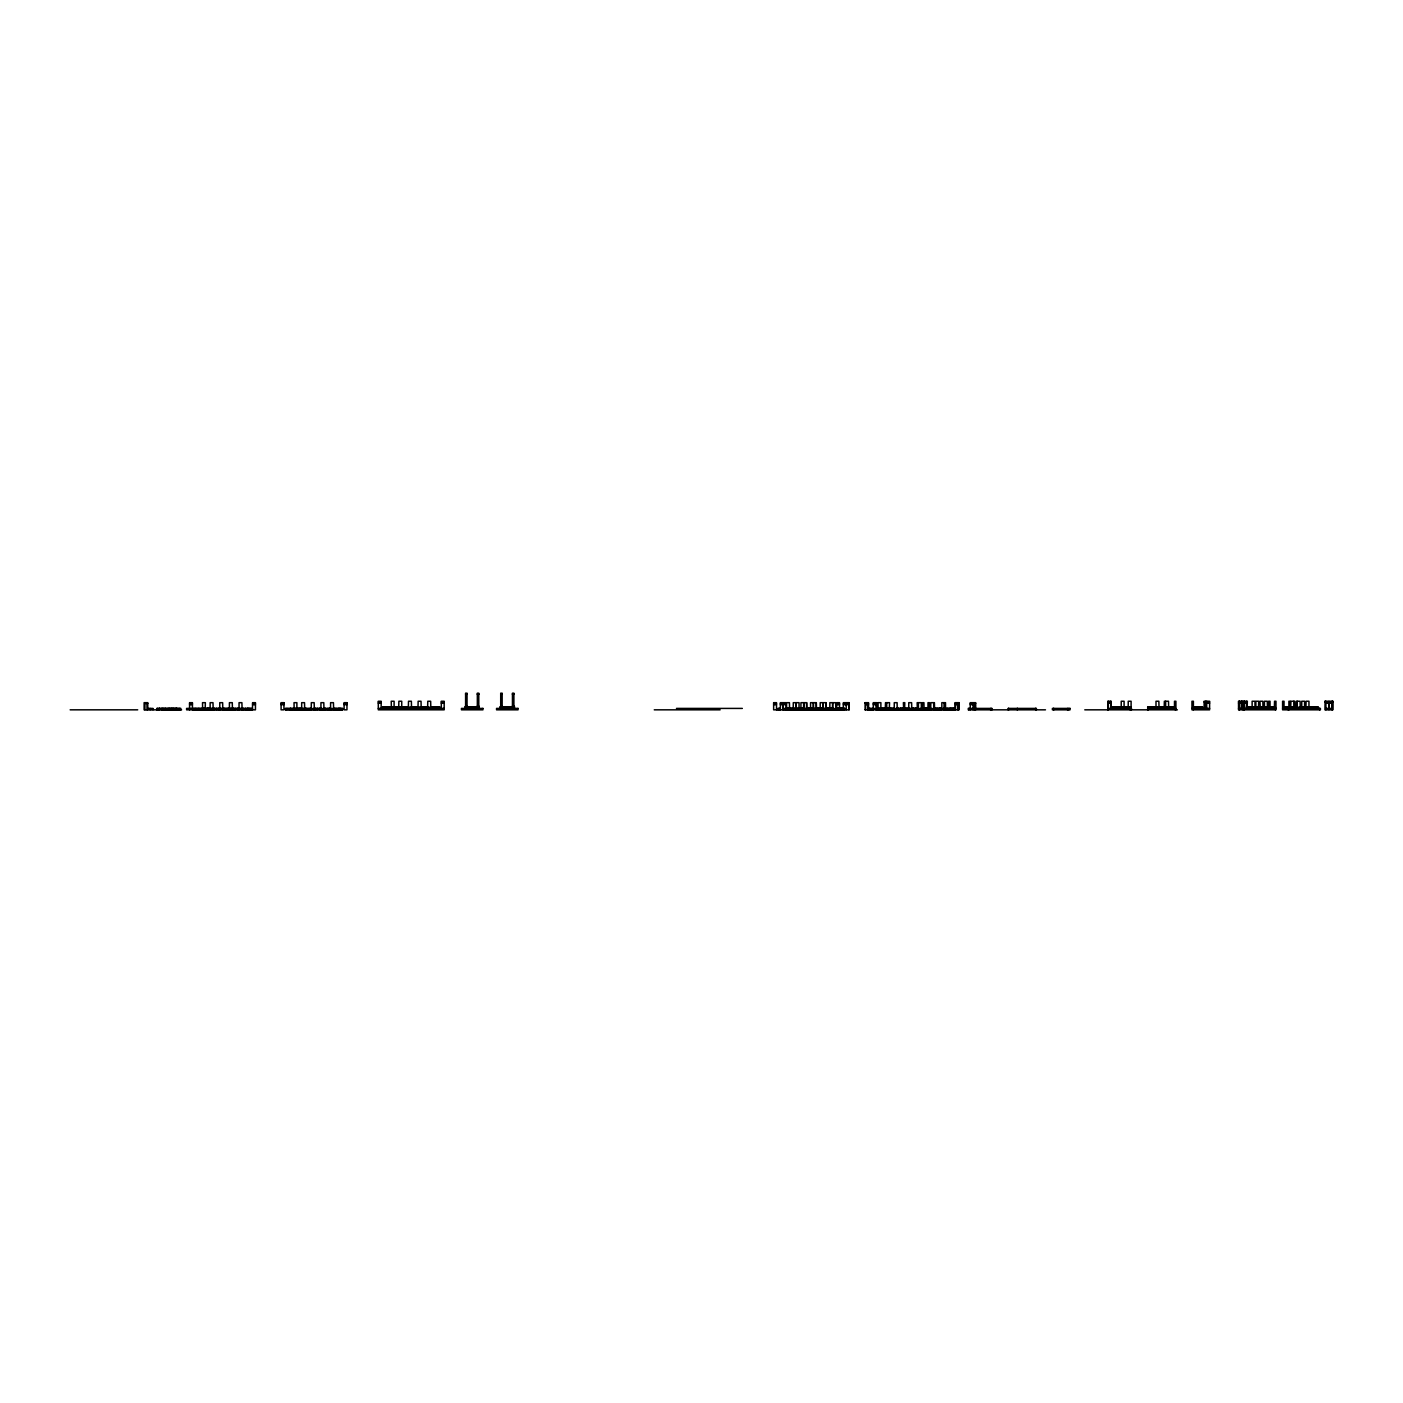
<?xml version="1.0" encoding="UTF-8"?>
<svg xmlns="http://www.w3.org/2000/svg" width="1403" height="1403" viewBox="0 0 1403 1403"><rect width="100%" height="100%" fill="white"/><g stroke="black" fill="none" stroke-linecap="round" stroke-linejoin="round"><path stroke-width="1.5" d="M204.417 709.83L204.417 708.41M205.364 709.83L205.364 708.41M206.907 708.41L206.907 709.83L207.083 708.41M465.603 693.959L467.041 693.959M477.353 693.959L478.774 693.959M500.713 693.959L502.151 693.959M512.463 693.959L513.884 693.959M465.603 694.239L467.041 694.239M477.353 694.239L478.774 694.239M500.713 694.239L502.151 694.239M512.463 694.239L513.884 694.239M1324.941 701.254L1328.781 701.254L1328.781 709.83L1324.941 709.83L1325.098 701.254M378.301 701.956L381.16 701.956M441.314 701.956L444.172 701.956M1107.809 701.956L1111.158 701.956M1204.125 701.956L1209.596 701.956M1238.533 701.956L1242.269 701.956M1242.935 701.956L1247.337 701.956M1324.941 701.956L1328.781 701.956M1329.15 701.956L1332.85 701.956M786.118 702.675L780.366 702.675L780.366 709.83M776.508 709.83L776.508 702.675L773.632 702.675L773.632 709.83L849.131 709.83L849.131 702.675L843.378 702.675L843.238 709.83M865.09 702.675L868.545 702.675L868.545 709.83M876.629 702.675L873.297 702.675L873.297 709.83M378.301 703.254L381.16 703.254M441.314 703.254L444.172 703.254M1107.809 703.254L1110.685 703.254M1206.545 703.254L1209.596 703.254M1238.533 703.254L1241.462 703.254M1242.935 703.254L1247.337 703.254M1325.905 703.254L1328.781 703.254M1329.15 703.254L1332.008 703.254M144.93 703.394L147.789 703.394M189.563 703.394L192.439 703.394M252.575 703.394L255.451 703.394M281.091 703.394L283.95 703.394M344.103 703.394L346.962 703.394M773.632 703.394L776.508 703.394M780.366 703.394L786.118 703.394M836.644 703.394L839.52 703.394M843.378 703.394L849.131 703.394M865.09 703.394L868.545 703.394M873.297 703.394L876.629 703.394M955.075 703.394L959.126 703.394M970.245 703.394L975.681 703.394M189.563 704.674L192.439 704.674M252.575 704.674L255.451 704.674M281.091 704.674L283.95 704.674M344.103 704.674L346.962 704.674M773.632 704.674L776.508 704.674M780.366 704.674L786.118 704.674M836.644 704.674L839.52 704.674M843.378 704.674L849.131 704.674M865.669 704.674L868.545 704.674M873.297 704.674L876.156 704.674M955.548 704.674L958.424 704.674M970.245 704.674L973.454 704.674M465.603 706.13L467.041 706.13M477.353 706.13L478.774 706.13M500.713 706.13L502.151 706.13M512.463 706.13L513.884 706.13M465.603 706.323L467.041 706.323M477.336 706.323L478.791 706.323M500.713 706.323L502.151 706.323M512.446 706.323L513.901 706.323M400.556 706.972L409.202 706.972L409.202 708.41M500.152 706.972L514.463 706.972M1129.362 706.972L1131.221 706.972M1157.756 706.972L1166.331 706.972L1166.331 708.41M1167.401 706.972L1175.205 706.972L1175.205 709.83M1243.917 706.972L1243.549 708.41M1246.355 706.972L1275.362 706.972L1275.362 709.83M382.668 707.41L384.527 707.41M395.348 707.41L392.98 707.971M395.856 707.41L397.978 707.41M404.748 707.41L402.626 707.41L404.748 707.971M407.624 707.41L405.485 707.971M414.394 707.41L412.289 707.971M417.252 707.41L415.13 707.971M424.039 707.41L421.935 707.971L422.969 707.41M426.898 707.41L424.776 707.971M433.667 707.41L431.58 707.971M436.543 707.41L434.404 707.41L436.543 707.971M437.929 707.41L439.788 707.41M1112.263 707.41L1114.526 707.41M1118.156 707.41L1120.366 707.41M1122.488 707.41L1127.556 707.41M1129.362 707.41L1131.221 707.41M1174.381 707.41L1168.103 707.971M1197.794 707.41L1194.374 707.971M1198.53 707.41L1202.599 707.41M1247.302 707.41L1251.266 707.971M1253.195 707.41L1256.597 707.41M1257.684 707.41L1261.279 707.41M1262.016 707.41L1265.348 707.41M1265.716 707.41L1273.784 707.41M1297.775 707.41L1285.043 707.971M1299.581 707.41L1307.421 707.41M1308.157 707.41L1314.786 707.41M1316.242 707.41L1318.101 707.41M382.668 707.971L384.527 707.971M389.297 707.971L390.385 707.41L388.561 707.971M395.856 707.971L397.978 707.971M416.2 707.971L417.235 707.971M432.071 707.971L433.667 707.971M437.929 707.971L439.788 707.971M1112.263 707.971L1114.526 707.971M1118.892 707.971L1119.98 707.41M1125.364 707.971L1127.486 707.971M1129.362 707.971L1131.221 707.971M1162.613 707.971L1164.718 707.41L1158.492 707.971M1170.453 707.971L1169.418 707.41M1197.794 707.971L1195.654 707.41M1198.53 707.971L1202.599 707.971M1247.302 707.971L1250.073 707.971M1254.843 707.971L1255.931 707.971M1262.016 707.971L1264.138 707.971M1268.786 707.971L1270.908 707.971M1288.989 707.971L1290.006 707.971M1294.215 707.971L1296.354 707.971M1301.002 707.971L1303.124 707.41M1310.314 707.971L1311.928 707.971M1314.786 707.971L1312.664 707.41M1316.242 707.971L1318.101 707.971M147.753 708.41L152.98 708.41L152.98 709.83M252.47 708.41L186.599 708.41L186.599 709.83L255.451 709.83L255.451 702.675L252.575 702.675L252.47 709.83M294.192 708.41L302.522 708.41M303.662 708.41L311.992 708.41L311.992 709.83M378.301 708.41L444.172 708.41M676.474 708.41L742.345 708.41M784.733 708.41L804.673 708.41M805.41 708.41L824.701 708.41M825.139 708.41L833.417 708.41M869.457 708.41L871.403 708.41L871.333 709.83M874.367 708.41L872.263 708.41L872.333 709.83M876.156 708.41L877.612 708.41L877.541 709.83M878.05 708.41L894.553 708.41L894.553 709.83M910.582 708.41L919.088 708.41L919.088 709.83M1107.809 708.41L1131.484 708.41L1131.484 709.83M1147.707 708.41L1175.907 708.41M1191.954 708.41L1209.596 708.41M1238.533 708.41L1275.976 708.41M1282.588 708.41L1320.398 708.41L1320.398 709.83L1282.588 709.83L1282.588 701.254L1284.026 701.254L1284.026 708.41M1325.905 708.41L1328.781 708.41M1329.15 708.41L1332.008 708.41M157.259 708.831L158.293 708.831L157.259 709.409M163.765 708.831L160.345 708.831L163.765 709.409M176.392 708.831L170.956 708.831L176.392 709.409M193.93 708.831L195.789 708.831M204.242 708.831L206.609 708.831M207.118 708.831L209.24 708.831L207.118 709.409M213.887 708.831L216.009 708.831L213.887 709.409M216.746 708.831L218.886 708.831L216.746 709.409M223.533 708.831L225.655 708.831L223.533 709.409M226.392 708.831L228.531 708.831L226.392 709.409M233.179 708.831L235.301 708.831L233.179 709.409M236.037 708.831L238.159 708.831L236.037 709.409M245.683 708.831L247.805 708.831L245.683 709.409M249.19 708.831L251.067 708.831M285.458 708.831L287.317 708.831M295.77 708.831L298.137 708.831M305.416 708.831L307.538 708.831L305.416 709.409M315.044 708.831L317.183 708.831L315.044 709.409M324.689 708.831L326.829 708.831L324.689 709.409M337.194 708.831L339.333 708.831L337.194 709.409M340.719 708.831L342.578 708.831M777.999 708.831L779.875 708.831M784.733 708.831L786.592 708.831M787.486 708.831L796.658 708.831M797.921 708.831L800.289 708.831M800.675 708.831L802.919 708.831M807.444 708.831L809.724 708.831M810.303 708.831L812.565 708.831M817.09 708.831L819.37 708.831M819.948 708.831L822.228 708.831M826.735 708.831L829.015 708.831M829.594 708.831L831.839 708.831M836.363 708.831L838.626 708.831M839.24 708.831L841.853 708.831M842.747 708.831L844.746 708.831M869.457 708.831L871.403 708.831M876.156 708.831L877.243 708.831M878.05 708.831L882.487 708.831M883.224 708.831L885.837 708.831M887.976 708.831L893.325 708.831M897.622 708.831L900.13 708.831M900.48 708.831L907.899 708.831M911.284 708.831L917.509 708.831M920.929 708.831L930.663 708.831M934.591 708.831L940.904 708.831M944.938 708.831L950.305 708.831M951.971 708.831L954.741 708.831M193.93 709.409L195.789 709.409M204.242 709.409L206.609 709.409M210.643 709.409L212.502 709.409M229.917 709.409L231.776 709.409M249.19 709.409L251.067 709.409M285.458 709.409L287.317 709.409M295.77 709.409L298.137 709.409M302.154 709.409L304.013 709.409M321.445 709.409L323.304 709.409M340.719 709.409L342.578 709.409M777.999 709.409L779.875 709.409M783.891 709.409L786.592 709.409M787.486 709.409L797.413 709.409M797.798 709.409L800.289 709.409M800.675 709.409L803.288 709.409M804.182 709.409L806.813 709.409M807.444 709.409L809.724 709.409M810.303 709.409L812.6 709.409M813.986 709.409L816.458 709.409M817.09 709.409L819.37 709.409M819.948 709.409L822.579 709.409M823.473 709.409L826.104 709.409M826.735 709.409L829.015 709.409M829.594 709.409L831.874 709.409M833.277 709.409L835.732 709.409M836.363 709.409L838.626 709.409M839.24 709.409L841.853 709.409M842.747 709.409L844.746 709.409M869.457 709.409L871.403 709.409M875.349 709.409L877.243 709.409M878.05 709.409L882.487 709.409M883.224 709.409L885.837 709.409M886.17 709.409L893.325 709.409M894.833 709.409L896.692 709.409M897.622 709.409L900.13 709.409M900.48 709.409L907.864 708.831M911.284 709.409L917.509 709.409M918.947 709.409L930.663 709.409M932.679 709.409L940.904 709.409M944.938 709.409L950.305 709.409M951.971 709.409L954.741 709.409M70.15 709.83L137.704 709.83M181.583 709.83L144.123 709.83L144.123 702.675L147.789 702.675L147.753 709.83M294.016 709.83L342.578 709.83L342.578 708.41L332.757 708.41L332.757 709.83M654.254 709.83L720.125 709.83M865.09 709.83L959.126 709.83L959.126 702.675L955.075 702.675L955.075 709.83M1045.481 709.83L968.28 709.83L968.28 708.41L991.956 708.41L991.956 709.83M1084.782 709.83L1177.38 709.83M1332.464 701.254L1332.464 709.83M1332.008 701.254L1332.008 709.83M1325.905 701.254L1325.905 709.83M1319.627 708.41L1319.627 709.83M1319.557 708.41L1319.557 709.83M1318.101 708.41L1318.101 706.972L1299.424 706.972L1299.424 708.41M1317.75 706.972L1317.68 708.41M1316.593 706.972L1316.54 708.41M1316.365 706.972L1316.242 708.41M1315.365 706.972L1315.488 708.41M1315.19 706.972L1315.19 708.41M1314.629 706.972L1314.699 708.41M1314.19 706.972L1314.067 708.41M1313.752 706.972L1313.874 708.41M1313.401 706.972L1313.173 708.41M1312.454 708.41L1312.331 706.972L1312.243 708.41M1311.893 706.972L1311.893 708.41M1310.876 706.972L1310.981 708.41M1310.7 706.972L1310.683 708.41M1310.349 706.972L1310.349 708.41M1310.121 706.972L1310.121 708.41M1309.683 706.972L1309.683 708.41L1309.473 706.972M1309.087 706.972L1309.209 708.41M1308.964 708.41L1308.964 701.254L1306.105 701.254L1305.877 708.41L1305.597 706.972M1308.21 706.972L1308.21 708.41M1307.561 706.972L1307.561 708.41M1306.719 706.972L1306.702 708.41M1306.193 706.972L1306.386 708.41M1305.527 706.972L1305.386 708.41M1305.088 706.972L1305.264 708.41M1304.895 706.972L1304.702 708.41M1304.544 708.41L1304.615 701.254L1301.756 701.254L1301.721 708.41M1304.246 706.972L1304.246 708.41M1303.703 706.972L1303.65 708.41M1303.475 706.972L1303.475 708.41M1302.738 706.972L1302.738 708.41M1302.633 706.972L1302.493 708.41M1302.212 706.972L1302.212 708.41M1301.896 706.972L1301.896 708.41M1301.247 706.972L1301.247 708.41M1301.055 706.972L1301.037 708.41M1300.599 706.972L1300.739 708.41M1300.3 706.972L1300.371 708.41M1300.283 708.41L1300.107 701.254L1296.39 701.254L1296.232 708.41M1299.915 706.972L1299.915 708.41M1297.933 708.41L1297.933 706.972L1283.464 706.972L1283.464 708.41M1297.231 701.254L1297.231 708.41M1296.968 706.972L1297.021 708.41M1296.74 706.972L1296.74 708.41M1296.021 706.972L1296.021 708.41M1295.618 706.972L1295.811 708.41M1295.355 706.972L1295.407 708.41L1295.25 706.972M1294.934 708.41L1294.759 701.254L1290.935 701.254L1290.672 708.41M1294.478 706.972L1294.478 708.41M1294.285 706.972L1294.303 708.41M1293.882 706.972L1294.004 708.41M1293.794 701.254L1293.829 708.41M1292.251 706.972L1292.251 708.41M1292.075 706.972L1291.953 708.41M1291.619 706.972L1291.619 708.41M1291.409 706.972L1291.514 708.41M1291.111 706.972L1291.234 708.41M1290.637 706.972L1290.444 708.41M1290.111 708.41L1290.322 701.254L1288.901 701.254L1288.901 709.83M1289.445 706.972L1289.322 708.41L1288.936 706.972M1288.533 706.972L1288.533 708.41M1288.059 708.41L1288.112 709.83M1286.902 708.41L1286.902 706.972L1286.604 708.41M1286.165 706.972L1286.165 708.41M1285.832 706.972L1285.832 708.41M1285.411 706.972L1285.622 708.41M1285.201 706.972L1285.201 708.41M1284.657 706.972L1284.657 708.41M1284.429 706.972L1284.464 708.41M1274.748 706.972L1274.748 708.41M1274.362 708.41L1274.538 701.254L1275.976 701.254L1275.976 709.83L1238.533 709.83L1238.533 701.254L1242.269 701.254L1242.269 708.41M1274.17 706.972L1274.187 708.41M1273.871 708.41L1273.749 706.972L1273.626 708.41M1273.187 706.972L1273.187 708.41M1273.065 706.972L1272.872 708.41M1272.574 706.972L1272.644 708.41M1272.258 706.972L1272.433 708.41M1271.451 706.972L1271.451 708.41M1271.258 706.972L1271.118 708.41M1270.837 706.972L1270.837 708.41M1270.697 706.972L1270.644 708.41M1270.294 706.972L1270.294 708.41M1270.031 708.41L1270.031 701.254L1268.61 701.254L1268.558 708.41M1269.785 706.972L1269.697 708.41M1269.382 706.972L1269.505 708.41M1269.119 706.972L1269.084 708.41M1268.891 706.972L1268.943 708.41M1268.382 706.972L1268.33 708.41M1268.084 706.972L1267.996 708.41M1267.786 706.972L1267.821 708.41M1267.418 708.41L1267.277 701.254L1264.419 701.254L1264.454 708.41M1267.119 706.972L1267.207 708.41M1266.944 706.972L1266.944 708.41M1266.593 706.972L1266.593 708.41M1266.243 706.972L1266.383 708.41M1265.716 706.972L1265.716 708.41M1264.84 706.972L1264.734 708.41M1264.313 706.972L1264.313 708.41M1263.91 706.972L1263.98 708.41M1263.665 706.972L1263.752 708.41M1263.244 706.972L1263.244 708.41M1263.016 706.972L1263.016 708.41L1262.84 701.254L1259.964 701.254L1260.262 708.41L1260.28 706.972M1262.454 706.972L1262.454 708.41M1262.121 706.972L1262.262 708.41M1261.806 706.972L1261.806 708.41M1261.665 706.972L1261.49 708.41L1261.279 706.972M1261.034 706.972L1261.034 708.41M1259.789 706.972L1259.736 708.41M1259.631 706.972L1259.438 708.41L1259.315 706.972M1258.912 706.972L1258.965 708.41M1258.438 706.972L1258.438 708.41L1258.737 701.254L1255.878 701.254L1255.878 708.41L1255.738 706.972M1258.14 706.972L1257.947 708.41L1257.86 706.972M1257.562 706.972L1257.562 708.41M1256.948 706.972L1256.948 708.41M1256.281 706.972L1256.281 708.41M1255.352 706.972L1255.387 708.41M1255.194 706.972L1255.194 708.41M1254.984 708.41L1254.984 701.254L1252.125 701.254L1252.142 708.41M1254.457 706.972L1254.685 708.41M1254.264 708.41L1254.247 706.972L1254.124 708.41M1253.808 706.972L1253.808 708.41M1253.493 706.972L1253.37 708.41M1253.054 706.972L1253.054 708.41M1252.721 706.972L1252.897 708.41M1252.511 706.972L1252.633 708.41M1251.967 706.972L1251.967 708.41M1251.581 706.972L1251.634 708.41M1250.915 706.972L1251.002 708.41M1250.669 706.972L1250.687 708.41M1250.108 706.972L1250.073 708.41M1249.722 706.972L1249.722 708.41M1248.582 706.972L1248.81 708.41M1248.389 706.972L1248.424 708.41M1248.214 706.972L1248.214 708.41M1247.67 706.972L1247.67 708.41M1247.144 708.41L1247.337 701.254L1242.935 701.254L1242.935 709.83M1246.916 706.972L1246.916 708.41M1246.706 701.254L1246.565 708.41M1244.461 701.254L1244.461 709.83M1243.847 701.254L1243.847 709.83M1242.058 701.254L1242.058 708.41M1241.392 701.254L1241.392 708.41M1239.41 701.254L1239.41 709.83M1239.182 701.254L1239.182 709.83M1206.72 701.254L1206.72 708.41M1205.423 701.254L1205.423 708.41M1204.125 708.41L1204.125 701.254L1209.596 701.254L1209.596 709.83L1191.954 709.83L1191.954 701.254L1193.392 701.254L1193.392 708.41M1202.599 708.41L1202.599 706.972L1193.111 706.972L1193.251 709.83M1202.248 706.972L1202.231 708.41M1201.354 706.972L1201.249 708.41M1201.108 706.972L1201.056 708.41M1200.74 706.972L1200.74 708.41M1200.494 706.972L1200.494 708.41M1199.758 706.972L1199.758 708.41M1199.197 706.972L1199.197 708.41M1198.32 706.972L1198.32 708.41M1196.829 706.972L1196.829 708.41M1196.566 706.972L1196.566 708.41M1196.391 706.972L1196.25 708.41M1195.268 706.972L1195.268 708.41L1194.953 706.972M1194.076 706.972L1193.971 708.41L1193.883 706.972M1175.907 709.83L1175.907 701.254L1174.486 701.254L1174.486 708.41L1174.785 706.972M1174.977 706.972L1175.1 708.41M1174.065 706.972L1174.065 708.41M1173.802 706.972L1173.802 708.41M1173.504 706.972L1173.487 708.41M1172.943 706.972L1172.943 708.41M1172.505 706.972L1172.382 708.41M1172.189 706.972L1172.049 708.41L1171.873 706.972M1171.207 706.972L1171.207 708.41M1170.576 706.972L1170.628 708.41M1170.435 708.41L1170.295 706.972L1169.997 708.41M1168.997 706.972L1168.997 708.41M1168.681 708.41L1168.506 701.254L1164.35 701.254L1164.174 708.41M1168.261 706.972L1168.261 708.41M1167.822 706.972L1167.822 708.41M1165.647 701.254L1165.647 708.41M1165.332 706.972L1165.455 708.41M1165.139 706.972L1165.034 708.41M1164.595 706.972L1164.595 708.41M1163.859 706.972L1163.841 708.41M1163.297 706.972L1163.297 708.41M1162.736 706.972L1162.859 708.41M1162.403 706.972L1162.561 708.41M1162.28 706.972L1162.228 708.41M1161.509 706.972L1161.509 708.41M1160.982 706.972L1160.947 708.41M1160.807 706.972L1160.649 708.41M1160.351 706.972L1160.474 708.41M1159.913 706.972L1159.913 708.41M1159.194 706.972L1159.159 708.41M1159.053 708.41L1158.86 701.254L1156.002 701.254L1156.002 708.41M1158.615 706.972L1158.65 708.41M1158.176 706.972L1158.176 708.41M1156.686 708.41L1156.686 706.972L1147.707 706.972L1147.707 709.83M1155.686 706.972L1155.809 708.41M1155.406 706.972L1155.493 708.41M1155.09 707.971L1148.847 707.971L1152.196 707.41M1154.774 706.972L1154.774 708.41M1154.529 706.972L1154.529 708.41M1154.388 706.972L1154.213 708.41M1153.669 706.972L1153.669 708.41M1153.091 706.972L1153.231 708.41M1152.915 706.972L1152.775 708.41M1152.582 706.972L1152.635 708.41M1151.916 706.972L1151.916 708.41M1151.302 706.972L1151.302 708.41M1151.021 706.972L1151.161 708.41M1150.828 706.972L1150.828 708.41M1150.267 706.972L1150.267 708.41M1149.531 706.972L1149.548 708.41M1149.408 706.972L1149.408 708.41M1148.987 706.972L1148.987 708.41M1148.426 706.972L1148.531 708.41M1148.233 706.972L1148.268 709.83M1147.987 708.41L1147.987 709.83M1131.099 709.83L1131.099 701.254L1128.24 701.254L1128.187 708.41M1130.853 706.972L1130.853 708.41M1130.643 706.972L1130.643 708.41M1130.011 708.41L1130.011 709.83M1129.064 708.41L1129.064 706.972L1115.069 706.972L1115.069 708.41M1127.872 706.972L1127.959 708.41M1127.468 706.972L1127.468 708.41M1126.89 706.972L1126.89 708.41M1126.574 706.972L1126.556 708.41M1126.171 706.972L1126.381 708.41M1125.995 706.972L1125.802 708.41M1125.627 706.972L1125.627 708.41M1125.416 706.972L1125.241 708.41L1125.013 706.972M1124.838 706.972L1124.925 708.41M1124.084 708.41L1124.084 701.254L1121.225 701.254L1121.225 708.41M1123.698 706.972L1123.487 708.41L1123.172 706.972M1123.137 706.972L1123.084 708.41M1122.646 706.972L1122.768 708.41M1122.19 706.972L1122.102 708.41M1121.909 706.972L1121.997 708.41M1120.909 706.972L1120.997 708.41M1120.734 706.972L1120.734 708.41M1120.348 706.972L1120.348 708.41M1119.804 706.972L1119.804 708.41M1119.419 706.972L1119.419 708.41M1118.244 706.972L1118.244 708.41M1118.068 706.972L1118.068 708.41M1117.858 706.972L1117.682 708.41L1117.49 706.972M1117.314 706.972L1117.104 708.41M1116.928 706.972L1116.928 708.41M1116.016 706.972L1116.016 708.41M1115.631 706.972L1115.631 708.41M1115.455 706.972L1115.455 708.41M1114.526 708.41L1114.526 706.972L1112.263 706.972L1112.263 708.41M1114.157 706.972L1114.14 708.41M1113.772 706.972L1113.772 708.41M1113.017 706.972L1113.017 708.41M1112.649 706.972L1112.649 708.41M1112.632 706.972L1112.632 708.41M1111.158 708.41L1111.158 701.254L1107.809 701.254L1107.809 709.83M1110.685 701.254L1110.685 708.41M1108.282 701.254L1108.282 709.83M1068.753 708.41L1068.753 709.83M1067.455 708.41L1067.455 709.83M1053.723 708.41L1053.723 709.83M1053.583 708.41L1053.583 709.83M1036.379 709.83L1036.379 708.41L1008.161 708.41L1008.161 709.83M1035.8 708.41L1035.8 709.83M1035.66 708.41L1035.66 709.83M1017.508 708.41L1017.473 709.83M1017.175 708.41L1017.263 709.83M1008.739 708.41L1008.739 709.83M1008.441 708.41L1008.441 709.83M991.57 708.41L991.57 709.83M990.465 708.41L990.465 709.83M975.681 709.83L975.681 702.675L970.245 702.675L970.245 709.83M974.559 702.675L974.559 709.83M973.103 702.675L973.103 709.83M968.754 708.41L968.754 709.83M958.424 702.675L958.424 709.83M957.933 702.675L957.933 709.83M955.548 702.675L955.548 709.83M954.741 709.83L954.741 708.41L943.36 708.41L943.36 709.83M954.391 708.41L954.391 709.83M953.83 708.41L953.83 709.83M953.479 708.41L953.479 709.83M953.233 708.41L953.233 709.83M952.883 708.41L952.83 709.83M952.321 708.41L952.321 709.83M951.971 708.41L951.971 709.83M951.883 708.41L951.69 709.83M951.339 708.41L951.515 709.83M950.883 708.41L951.006 709.83M950.532 708.41L950.638 709.83M950.34 708.41L950.147 709.83M949.778 708.41L949.778 709.83M949.34 708.41L949.393 709.83M948.972 708.41L949.217 709.83M948.06 708.41L948.06 709.83M947.779 708.41L947.639 709.83M947.411 708.41L947.288 709.83M946.096 708.41L946.201 709.83M945.903 708.41L946.025 709.83M945.534 709.83L945.517 702.675L941.834 702.675L941.869 709.83L941.957 708.41L933.013 708.41L933.013 709.83M945.184 708.41L945.184 709.83M944.92 708.41L944.903 709.83M944.693 702.675L944.587 709.83L944.359 708.41M944.096 702.675L944.237 709.83M943.728 708.41L943.728 709.83M941.325 708.41L941.167 709.83L940.887 708.41M940.694 708.41L940.694 709.83M940.291 708.41L940.291 709.83L939.992 708.41M939.694 708.41L939.694 709.83M939.431 708.41L939.572 709.83M938.993 708.41L938.87 709.83M938.677 708.41L938.467 709.83M937.958 708.41L937.958 709.83M937.642 708.41L937.783 709.83M937.064 708.41L937.064 709.83M936.923 708.41L936.923 709.83M936.204 708.41L936.204 709.83M936.099 708.41L935.889 709.83M935.45 708.41L935.503 709.83M935.187 708.41L935.187 709.83M934.714 708.41L934.907 709.83M934.591 709.83L934.416 702.675L930.838 702.675L930.645 709.83L930.505 708.41M934.188 709.83L934.188 708.41L933.889 709.83M933.696 702.675L933.714 709.83M931.522 709.83L931.522 708.41L920.526 708.41L920.578 709.83M930.066 708.41L930.066 709.83M929.926 708.41L929.786 709.83M929.452 709.83L929.452 702.675L928.014 702.675L927.962 709.83M929.224 708.41L929.347 709.83M929.049 708.41L929.049 709.83M928.768 708.41L928.768 709.83M928.312 708.41L928.312 709.83M927.857 708.41L927.734 709.83M927.418 708.41L927.471 709.83M927.295 708.41L927.295 709.83M926.997 708.41L926.997 709.83M926.506 708.41L926.559 709.83M926.243 708.41L926.313 709.83M925.91 708.41L925.91 709.83M925.822 708.41L925.857 709.83M925.331 708.41L925.542 709.83M925.191 708.41L925.103 709.83M924.244 708.41L924.367 709.83M924.086 709.83L923.928 702.675L922.49 702.675L922.367 709.83M923.577 708.41L923.577 709.83M923.437 708.41L923.402 709.83M923.069 708.41L923.069 709.83M922.876 708.41L922.753 709.83M921.455 709.83L921.262 702.675L917.159 702.675L917.352 709.83L917.404 708.41M921.087 708.41L921.087 709.83M918.404 702.675L918.404 709.83L918.106 708.41M917.895 708.41L917.86 709.83M916.983 709.83L916.86 708.41L916.597 709.83M916.124 708.41L916.124 709.83M915.685 708.41L915.685 709.83M915.37 708.41L915.545 709.83M915.177 708.41L915.177 709.83M914.984 708.41L915.037 709.83M913.932 708.41L913.932 709.83M913.809 708.41L913.756 709.83M913.423 708.41L913.423 709.83M913.248 708.41L913.107 709.83M912.669 708.41L912.669 709.83M912.178 708.41L912.178 709.83M911.88 708.41L912.003 709.83M911.81 709.83L911.617 702.675L908.758 702.675L908.758 709.83L908.46 708.41M911.441 708.41L911.441 709.83M910.933 708.41L910.933 709.83M909.705 708.41L909.705 709.83M909.442 709.83L909.442 708.41L895.851 708.41L896.026 709.83M908.215 708.41L908.215 709.83M907.706 708.41L907.706 709.83M907.338 708.41L907.267 709.83M907.04 708.41L907.04 709.83M906.478 708.41L906.478 709.83M906.04 708.41L906.04 709.83M905.917 708.41L905.724 709.83M904.584 709.83L904.795 702.675L903.374 702.675L903.707 709.83M904.304 708.41L904.304 709.83M904.163 708.41L904.163 709.83M903.023 708.41L903.006 709.83M902.55 708.41L902.55 709.83M902.269 708.41L902.41 709.83M902.094 708.41L902.094 709.83M901.883 708.41L901.708 709.83M901.252 708.41L901.235 709.83M900.936 708.41L900.936 709.83M900.603 708.41L900.516 709.83M900.34 708.41L900.27 709.83M900.095 708.41L900.13 709.83M898.902 708.41L898.727 709.83M898.516 708.41L898.516 709.83M898.341 708.41L898.201 709.83M897.762 708.41L897.604 709.83M897.289 708.41L897.411 709.83M897.218 709.83L897.113 702.675L894.255 702.675L894.255 709.83M896.692 708.41L896.692 709.83M893.746 708.41L893.746 709.83L893.553 708.41M893.36 708.41L893.36 709.83M892.378 708.41L892.378 709.83M892.22 708.41L892.238 709.83M891.764 708.41L891.957 709.83M891.273 708.41L891.203 709.83M891.01 708.41L890.887 709.83M890.624 708.41L890.624 709.83M890.484 708.41L890.484 709.83M889.081 708.41L889.274 709.83L889.555 702.675L885.503 702.675L885.275 709.83L885.188 708.41M888.871 708.41L888.958 709.83M888.537 708.41L888.52 709.83M887.959 708.41L888.134 709.83M887.661 708.41L887.766 709.83M887.38 708.41L887.573 709.83M887.257 708.41L887.257 709.83M886.924 708.41L886.784 709.83L886.696 702.675M886.205 708.41L886.398 709.83M885.942 708.41L886.047 709.83M885.731 708.41L885.749 709.83M884.732 708.41L884.749 709.83M884.627 708.41L884.627 709.83M883.644 708.41L883.539 709.83L883.469 708.41M882.961 708.41L882.961 709.83M882.873 708.41L882.785 709.83M882.434 708.41L882.61 709.83M882.189 708.41L882.189 709.83M881.487 708.41L881.487 709.83L881.259 708.41M880.751 708.41L880.838 709.83L880.891 702.675L878.032 702.675L878.12 709.83M880.505 708.41L880.505 709.83M879.628 708.41L879.628 709.83M879.26 708.41L879.137 709.83M878.769 708.41L878.769 709.83M878.488 708.41L878.401 709.83M876.542 702.675L876.612 709.83M876.156 702.675L876.156 709.83M872.824 708.41L872.894 709.83M871.035 708.41L870.965 709.83M869.895 708.41L869.825 709.83M869.544 708.41L869.457 709.83M868.036 702.675L868.036 709.83M867.966 702.675L867.966 709.83M865.669 702.675L865.669 709.83M865.177 702.675L865.177 709.83M849.008 702.675L849.008 709.83M846.132 702.675L846.237 709.83M844.746 709.83L844.746 708.41L834.908 708.41L834.908 709.83M844.378 708.41L844.378 709.83M844.255 708.41L844.255 709.83M843.115 708.41L843.115 709.83M842.747 708.41L842.747 709.83M842.081 708.41L842.063 709.83M841.853 708.41L841.888 709.83M841.502 708.41L841.502 709.83M841.326 708.41L841.326 709.83M840.888 708.41L840.888 709.83M840.765 708.41L840.643 709.83M840.362 708.41L840.45 709.83M839.994 708.41L840.187 709.83M839.52 709.83L839.52 702.675L836.644 702.675L836.644 709.83M839.152 708.41L839.31 709.83M838.959 708.41L838.836 709.83M838.696 708.41L838.696 709.83M838.45 708.41L838.45 709.83M838.012 708.41L838.012 709.83M837.872 708.41L837.696 709.83M837.398 708.41L837.398 709.83M837.1 708.41L837.223 709.83M836.96 708.41L836.96 709.83M836.276 708.41L836.276 709.83M836.083 708.41L835.978 709.83L835.609 702.675L829.857 702.675L829.857 709.83M833.294 708.41L833.417 709.83M832.733 702.675L832.733 709.83M832.61 702.675L832.435 709.83M832.312 708.41L832.242 709.83M832.032 708.41L832.032 709.83M831.681 708.41L831.681 709.83M831.242 708.41L831.242 709.83M830.997 708.41L831.12 709.83M830.822 708.41L830.822 709.83M830.541 708.41L830.541 709.83M829.559 708.41L829.664 709.83M829.243 708.41L829.226 709.83M829.068 708.41L829.068 709.83M828.805 708.41L828.805 709.83M828.366 708.41L828.366 709.83M828.051 708.41L828.051 709.83M827.752 708.41L827.788 709.83M827.63 708.41L827.612 709.83M827.314 708.41L827.314 709.83M826.876 708.41L827.016 709.83M826.63 708.41L826.63 709.83M826.49 708.41L826.332 709.83L825.964 702.675L820.211 702.675L820.211 709.83M825.841 702.675L825.841 709.83M825.28 708.41L825.28 709.83M823.947 708.41L823.947 709.83M823.596 708.41L823.824 709.83M823.473 708.41L823.386 709.83M823.087 702.675L823.263 709.83M822.965 702.675L822.789 709.83M822.667 708.41L822.596 709.83M822.386 708.41L822.386 709.83M821.93 708.41L822.053 709.83M821.614 708.41L821.614 709.83M821.351 708.41L821.334 709.83M821.071 708.41L821.176 709.83M820.72 708.41L820.895 709.83M819.896 708.41L819.896 709.83M819.685 708.41L819.738 709.83M819.422 708.41L819.422 709.83M819.159 708.41L819.159 709.83M818.721 708.41L818.721 709.83M818.423 708.41L818.423 709.83M818.107 708.41L818.142 709.83M817.809 708.41L817.844 709.83M817.686 708.41L817.686 709.83M817.247 708.41L817.247 709.83M816.844 708.41L816.984 709.83M816.616 708.41L816.809 709.83M816.493 709.83L816.353 702.675L810.566 702.675L810.566 709.83M816.195 702.675L816.195 709.83M815.844 708.41L815.844 709.83M815.634 708.41L815.634 709.83M814.021 708.41L814.143 709.83M813.74 708.41L813.74 709.83M813.442 702.675L813.617 709.83M813.337 702.675L813.144 709.83M812.968 708.41L812.951 709.83M812.74 708.41L812.74 709.83M812.407 708.41L812.284 709.83M811.969 708.41L811.969 709.83M811.706 708.41L811.846 709.83M811.53 708.41L811.53 709.83M811.267 708.41L811.267 709.83M810.268 708.41L810.268 709.83M810.092 708.41L809.917 709.83M809.777 708.41L809.777 709.83M809.531 708.41L809.531 709.83M809.093 708.41L809.093 709.83M808.952 708.41L808.777 709.83M808.479 708.41L808.479 709.83M808.163 708.41L808.356 709.83M808.04 708.41L808.04 709.83M807.602 708.41L807.725 709.83M806.865 709.83L806.707 702.675L800.938 702.675L800.938 709.83M806.55 702.675L806.55 709.83M804.287 708.41L804.55 709.83M804.182 708.41L804.094 709.83M803.814 702.675L803.972 709.83M803.691 702.675L803.516 709.83M803.375 708.41L803.2 709.83M803.112 708.41L803.112 709.83M802.691 708.41L802.814 709.83M802.323 708.41L802.323 709.83M802.025 708.41L802.2 709.83M801.885 708.41L801.797 709.83M801.622 708.41L801.516 709.83M801.341 708.41L801.218 709.83M800.639 708.41L800.745 709.83M800.324 708.41L800.324 709.83M800.131 708.41L799.92 709.83M799.447 708.41L799.324 709.83M799.044 709.83L799.044 702.675L793.291 702.675L793.204 709.83L793.081 708.41M798.833 708.41L798.833 709.83M798.658 708.41L798.517 709.83M798.079 708.41L798.097 709.83M797.535 708.41L797.342 709.83L797.22 708.41M796.185 702.675L796.343 709.83M796.062 702.675L795.957 709.83M795.554 708.41L795.641 709.83M795.22 708.41L795.22 709.83M795.203 708.41L795.203 709.83M794.642 709.83L794.764 708.41L794.466 709.83M794.344 708.41L794.344 709.83M793.467 708.41L793.467 709.83M792.8 708.41L792.8 709.83M792.449 708.41L792.327 709.83L792.151 708.41M791.906 708.41L791.73 709.83M791.152 708.41L791.152 709.83M790.976 708.41L790.854 709.83M790.661 708.41L790.661 709.83M790.275 708.41L790.275 709.83M790.152 708.41L790.152 709.83M789.573 709.83L789.433 702.675L786.574 702.675L786.592 709.83M789.345 708.41L789.117 709.83M789.047 708.41L788.995 709.83M788.468 708.41L788.468 709.83M787.925 709.83L787.977 708.41L787.732 709.83M787.521 708.41L787.486 709.83M786.241 708.41L786.241 709.83M785.996 702.675L786.083 709.83M785.084 708.41L785.084 709.83M783.242 702.675L783.242 709.83M783.12 702.675L783.12 709.83M779.875 709.83L779.875 708.41L777.999 708.41L777.999 709.83M779.507 708.41L779.507 709.83M778.367 708.41L778.367 709.83M514.463 708.41L514.463 706.744L500.152 706.744L500.152 708.41M513.901 706.744L513.884 693.17L512.463 693.17L512.446 706.744M512.095 706.972L512.095 708.41M509.236 706.972L509.236 708.41M505.378 706.972L505.378 708.41M502.502 706.972L502.502 708.41M502.151 706.744L502.151 693.17L500.713 693.17L500.713 706.744M478.791 706.744L478.774 693.17L477.353 693.17L477.336 706.744M476.985 706.972L476.985 708.41M474.126 706.972L474.126 708.41M470.268 706.972L470.268 708.41M467.392 706.972L467.392 708.41M467.041 706.744L467.041 693.17L465.603 693.17L465.603 706.744M441.314 708.41L441.314 701.254L444.172 701.254L444.172 709.83L378.301 709.83L378.301 701.254L381.16 701.254L381.16 708.41M439.788 708.41L439.788 706.972L429.967 706.972L429.967 708.41M439.437 706.972L439.437 708.41M438.297 706.972L438.122 708.41M437.929 706.972L437.929 708.41M437.245 706.972L437.245 708.41M437.122 706.972L436.947 708.41M436.386 706.972L436.386 708.41M435.824 706.972L435.947 708.41M435.632 706.972L435.632 708.41M434.018 706.972L434.018 708.41M433.878 706.972L433.878 708.41M432.457 706.972L432.264 708.41M432.142 706.972L432.142 708.41M431.159 706.972L431.142 708.41M430.967 706.972L430.844 708.41L430.651 701.254L427.792 701.254L427.599 708.41M428.476 708.41L428.476 706.972L420.163 706.972L420.321 708.41M427.284 706.972L427.301 708.41M426.74 706.972L426.74 708.41M426.302 706.972L426.179 708.41M426.003 706.972L426.003 708.41M424.565 706.972L424.372 708.41M424.25 706.972L424.25 708.41M422.812 706.972L422.636 708.41M422.496 706.972L422.496 708.41M422.057 706.972L422.057 708.41M421.514 706.972L421.514 708.41M421.321 706.972L421.198 708.41L421.023 701.254L418.147 701.254L417.971 708.41M420.514 706.972L420.514 708.41M418.831 708.41L418.831 706.972L410.693 706.972L410.693 708.41M418.655 706.972L418.655 708.41M417.656 706.972L417.656 708.41M417.094 706.972L417.094 708.41M416.533 706.972L416.656 708.41M416.358 706.972L416.358 708.41M414.744 706.972L414.744 708.41M414.604 706.972L414.604 708.41M412.991 706.972L413.166 708.41M412.85 706.972L412.85 708.41M412.429 706.972L412.429 708.41M411.868 706.972L411.868 708.41M411.553 706.972L411.553 708.41L411.377 701.254L408.501 701.254L408.326 708.41M408.203 706.972L408.01 708.41M407.466 706.972L407.466 708.41M407.028 706.972L407.028 708.41M406.712 706.972L406.712 708.41M405.151 706.972L405.099 708.41M404.958 706.972L404.958 708.41M403.345 706.972L403.345 708.41M403.222 706.972L403.222 708.41M402.784 706.972L402.784 708.41M402.24 706.972L402.223 708.41M401.907 706.972L402.03 708.41M401.732 708.41L401.732 701.254L398.873 701.254L398.68 708.41M401.223 706.972L401.223 708.41M399.557 708.41L399.557 706.972L391.402 706.972L391.402 708.41L391.227 701.254L394.103 701.254L394.085 708.41M398.382 706.972L398.434 708.41M397.873 706.972L397.873 708.41M397.382 706.972L397.259 708.41M397.067 706.972L397.067 708.41M396.575 706.972L396.575 708.41M396.4 706.972L396.4 708.41M395.821 706.972L395.821 708.41M395.506 706.972L395.506 708.41M395.313 706.972L395.313 708.41M393.892 706.972L393.892 708.41M393.577 706.972L393.577 708.41M393.138 706.972L393.138 708.41M392.577 706.972L392.577 708.41M392.402 706.972L392.402 708.41M390.736 708.41L390.736 706.972L385.457 706.972L385.457 708.41M389.806 706.972L389.806 708.41M388.087 706.972L388.087 708.41M387.509 706.972L387.509 708.41M387.333 706.972L387.333 708.41M386.035 706.972L386.035 708.41M384.527 708.41L384.527 706.972L382.668 706.972L382.668 708.41M384.176 706.972L384.176 708.41M383.037 706.972L383.037 708.41M342.227 708.41L342.227 709.83M341.069 708.41L341.069 709.83M340.719 708.41L340.911 709.83M340.035 708.41L339.912 709.83M339.719 708.41L339.719 709.83M339.175 708.41L339.175 709.83M338.737 708.41L338.737 709.83L338.421 708.41M336.983 708.41L336.983 709.83M336.808 708.41L336.808 709.83M335.229 708.41L335.229 709.83M335.054 708.41L334.931 709.83M333.949 708.41L333.949 709.83M333.633 709.83L333.44 702.675L330.582 702.675L330.582 709.83M331.266 709.83L331.266 708.41L323.111 708.41L323.111 709.83M330.266 708.41L330.389 709.83M330.073 708.41L330.091 709.83M329.53 708.41L329.53 709.83M329.091 708.41L329.091 709.83M328.776 708.41L328.776 709.83M327.355 709.83L327.355 708.41L327.022 709.83M325.601 708.41L325.601 709.83M325.286 708.41L325.408 709.83M324.847 708.41L324.847 709.83M324.286 708.41L324.303 709.83M323.988 709.83L323.795 702.675L320.936 702.675L320.936 709.83M321.796 709.83L321.796 708.41L313.465 708.41L313.465 709.83M321.445 708.41L321.62 709.83M320.638 708.41L320.761 709.83M320.428 708.41L320.445 709.83M319.884 708.41L319.884 709.83M319.446 708.41L319.446 709.83L319.147 708.41M317.709 708.41L317.709 709.83L317.516 708.41M315.956 708.41L315.956 709.83M315.78 708.41L315.78 709.83M315.201 708.41L315.201 709.83M314.658 708.41L314.658 709.83M314.342 709.83L314.167 702.675L311.291 702.675L311.291 709.83M310.992 708.41L311.115 709.83M310.8 708.41L310.8 709.83M310.238 708.41L310.238 709.83M309.817 709.83L309.817 708.41L309.502 709.83M308.064 709.83L308.064 708.41L307.888 709.83M306.31 708.41L306.31 709.83M306.135 708.41L306.135 709.83M305.573 708.41L305.573 709.83M304.819 708.41L305.012 709.83M304.697 709.83L304.521 702.675L301.663 702.675L301.663 709.83M304.013 708.41L304.013 709.83M303.837 708.41L303.837 709.83M302.154 708.41L302.154 709.83M301.347 708.41L301.47 709.83M301.154 708.41L301.154 709.83M300.645 708.41L300.645 709.83M300.172 708.41L300.172 709.83M299.856 708.41L299.856 709.83M299.365 708.41L299.365 709.83M299.172 708.41L299.172 709.83M298.611 708.41L298.611 709.83M298.295 708.41L298.295 709.83M296.875 709.83L296.892 702.675L294.016 702.675L294.192 709.83M296.682 708.41L296.682 709.83M296.489 708.41L296.366 709.83M295.928 708.41L295.945 709.83M295.174 708.41L295.367 709.83M295.068 708.41L295.068 709.83M292.596 708.41L292.596 709.83M291.052 708.41L291.052 709.83M290.877 708.41L290.877 709.83M290.298 708.41L290.298 709.83M290.123 708.41L290.123 709.83M288.825 708.41L288.825 709.83M286.966 708.41L286.966 709.83M285.809 708.41L285.809 709.83M251.067 708.41L251.067 709.83M250.699 708.41L250.699 709.83M249.19 708.41L249.19 709.83M248.506 708.41L248.401 709.83M248.208 708.41L248.208 709.83M247.647 708.41L247.647 709.83M247.209 708.41L247.209 709.83M247.086 708.41L246.893 709.83M245.472 708.41L245.472 709.83M245.279 708.41L245.157 709.83M243.719 708.41L243.719 709.83M243.403 708.41L243.543 709.83M242.421 708.41L242.421 709.83M242.105 709.83L241.912 702.675L239.054 702.675L239.054 709.83L238.878 708.41M241.228 708.41L241.228 709.83M239.738 708.41L239.738 709.83M238.563 708.41L238.563 709.83M238.001 708.41L238.001 709.83M237.563 708.41L237.563 709.83M237.265 708.41L237.44 709.83M235.827 708.41L235.827 709.83M235.651 708.41L235.511 709.83M234.073 708.41L234.073 709.83M233.898 708.41L233.898 709.83M233.336 708.41L233.336 709.83M232.775 708.41L232.775 709.83M232.46 709.83L232.284 702.675L229.408 702.675L229.408 709.83M231.583 708.41L231.583 709.83M229.917 708.41L229.917 709.83M229.11 708.41L229.233 709.83M228.917 708.41L228.917 709.83M228.373 708.41L228.373 709.83M227.935 708.41L227.935 709.83M227.619 708.41L227.619 709.83M226.181 708.41L226.181 709.83M225.865 708.41L226.006 709.83M224.427 708.41L224.427 709.83M224.252 708.41L224.252 709.83M223.691 708.41L223.691 709.83M223.147 708.41L223.147 709.83M222.814 709.83L222.639 702.675L219.78 702.675L219.78 709.83M221.955 708.41L221.955 709.83M220.464 708.41L220.464 709.83M219.587 708.41L219.464 709.83M219.271 708.41L219.271 709.83M218.728 708.41L218.728 709.83M218.289 708.41L218.289 709.83M217.974 708.41L218.167 709.83M216.553 708.41L216.553 709.83M216.36 708.41L216.36 709.83M214.799 708.41L214.799 709.83M214.606 708.41L214.606 709.83M214.045 708.41L214.045 709.83M213.309 708.41L213.502 709.83M213.186 709.83L212.993 702.675L210.134 702.675L210.134 709.83M212.309 708.41L212.309 709.83M210.643 708.41L210.643 709.83M209.836 708.41L209.941 709.83M209.626 708.41L209.626 709.83M209.135 708.41L209.135 709.83M208.644 708.41L208.644 709.83M208.345 708.41L208.521 709.83M207.662 708.41L207.662 709.83M206.767 708.41L206.767 709.83M205.154 709.83L205.364 702.675L202.506 702.675L202.663 709.83M204.978 708.41L204.978 709.83M204.4 708.41L204.4 709.83M203.663 708.41L203.663 709.83M203.54 708.41L203.54 709.83M202.014 708.41L202.014 709.83M199.524 708.41L199.524 709.83M198.77 708.41L198.77 709.83M198.595 708.41L198.595 709.83M197.297 708.41L197.297 709.83M196.736 708.41L196.736 709.83M195.789 708.41L195.789 709.83M195.438 708.41L195.438 709.83M194.298 708.41L194.298 709.83M193.93 708.41L193.93 709.83M192.439 709.83L192.439 702.675L189.563 702.675L189.563 709.83M180.847 709.83L180.847 708.41L156.855 708.41L156.855 709.83M179.97 708.41L179.97 709.83M179.654 708.41L179.847 709.83M178.672 709.83L178.532 708.41L178.356 709.83M177.532 708.41L177.532 709.83M176.936 708.41L176.936 709.83M176.532 708.41L176.655 709.83M176.357 708.41L176.357 709.83M176.094 708.41L176.094 709.83M175.357 708.41L175.357 709.83M175.042 708.41L175.235 709.83M174.866 709.83L174.814 708.41L174.621 709.83M173.867 708.41L173.867 709.83M173.621 708.41L173.569 709.83M173.288 708.41L173.288 709.83M172.692 708.41L172.692 709.83M172.323 708.41L172.323 709.83M171.867 708.41L171.867 709.83M171.692 708.41L171.552 709.83M171.394 708.41L171.394 709.83M170.57 708.41L170.377 709.83L170.237 708.41M169.658 708.41L169.658 709.83M169.377 708.41L169.377 709.83M168.974 708.41L168.974 709.83M168.36 708.41L168.36 709.83M168.044 708.41L168.185 709.83M167.623 708.41L167.431 709.83M166.326 708.41L166.501 709.83M165.747 708.41L165.887 709.83M165.572 708.41L165.572 709.83M164.958 708.41L164.958 709.83M164.274 708.41L164.274 709.83M163.765 708.41L163.695 709.83M163.397 708.41L163.397 709.83M162.538 708.41L162.538 709.83M162.257 708.41L162.257 709.83M161.906 708.41L161.906 709.83M161.608 708.41L161.608 709.83M160.065 708.41L159.872 709.83L159.714 708.41M159.311 708.41L159.311 709.83M159.118 708.41L159.118 709.83M157.838 708.41L157.838 709.83M157.259 708.41L157.259 709.83M150.121 708.41L150.121 709.83M146.982 702.675L146.982 709.83M144.93 702.675L144.93 709.83M201.067 708.41L201.067 709.83L201.067 708.41M207.837 708.41L207.837 709.83L207.837 708.41M1332.85 701.254L1329.15 701.254L1329.15 709.83L1332.85 709.83L1332.85 701.254M283.95 702.675L281.091 702.675L281.091 709.83L283.95 709.83L283.95 702.675M346.962 702.675L344.103 702.675L344.103 709.83L346.962 709.83L346.962 702.675M479.352 706.744L465.042 706.972L479.352 706.744M469.847 707.41L468.812 707.971L469.847 707.41M475.582 707.41L474.547 707.971L475.582 707.41M504.957 707.41L503.923 707.971L504.957 707.41M510.692 707.41L509.657 707.971L510.692 707.41M287.317 708.41L285.458 708.41L285.458 709.83L287.317 709.83L287.317 708.41M293.525 708.41L288.246 708.41L288.246 709.83L293.525 709.83L293.525 708.41M482.93 708.41L461.447 708.41L461.447 709.83L482.93 709.83L482.93 708.41M518.04 708.41L496.557 708.41L496.557 709.83L518.04 709.83L518.04 708.41M1070.051 708.41L1052.408 708.41L1052.408 709.83L1070.051 709.83L1070.051 708.41M152.559 708.831L151.542 709.409L152.559 708.831M168.623 708.831L165.308 709.409L168.623 708.831M179.268 708.831L177.129 709.409L179.268 708.831M201.646 708.831L199.822 709.409L201.646 708.831M244.946 708.831L242.842 709.409L244.946 708.831M293.174 708.831L291.35 709.409L293.174 708.831M300.768 708.831L298.629 709.409L300.768 708.831M310.396 708.831L308.274 709.409L310.396 708.831M320.042 708.831L317.92 709.409L320.024 708.831M329.687 708.831L327.565 709.409L329.652 708.831M336.457 708.831L334.352 709.409L336.457 708.831M1293.022 708.41L1293.022 706.972L1292.987 708.41M1289.883 708.41L1289.918 706.972L1289.778 708.41M1287.516 708.41L1287.568 706.972L1287.375 708.41M1249.179 708.41L1249.179 706.972L1249.144 708.41M1200.056 708.41L1200.056 706.972L1199.933 708.41M1198.127 708.41L1198.127 706.972L1198.004 708.41M924.735 709.83L924.735 708.41L924.63 709.83M921.824 709.83L921.824 708.41L921.771 709.83M905.444 709.83L905.444 708.41L905.356 709.83M896.429 709.83L896.429 708.41L896.324 709.83M879.997 709.83L880.014 708.41L879.909 709.83M807.216 709.83L807.199 708.41L807.058 709.83M806.059 709.83L806.181 708.41L805.988 709.83M401.048 708.41L401.048 706.972L400.872 708.41M249.559 709.83L249.559 708.41L249.383 709.83M230.267 709.83L230.267 708.41L230.11 709.83M210.994 709.83L210.994 708.41L210.818 709.83"/></g></svg>
